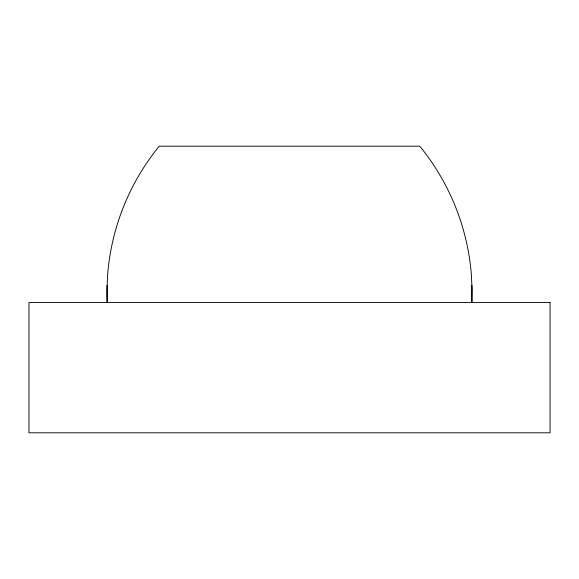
<?xml version="1.0" encoding="UTF-8"?>
<svg xmlns="http://www.w3.org/2000/svg" width="579" height="579" viewBox="0 0 579 579"><rect width="100%" height="100%" fill="white"/><g stroke="black" fill="none" stroke-linecap="round" stroke-linejoin="round"><path stroke-width="0.87" d="M471.885 285.44L471.885 302.527L472.037 288.494L471.342 274.475A232.165 232.165 0 0 0 419.775 146.197L159.225 146.197A232.165 232.165 0 0 0 107.658 274.475L106.963 288.494L107.115 302.527L107.115 285.44M550.05 302.527L28.95 302.527L28.95 432.803L550.05 432.803L550.05 302.527"/></g></svg>
